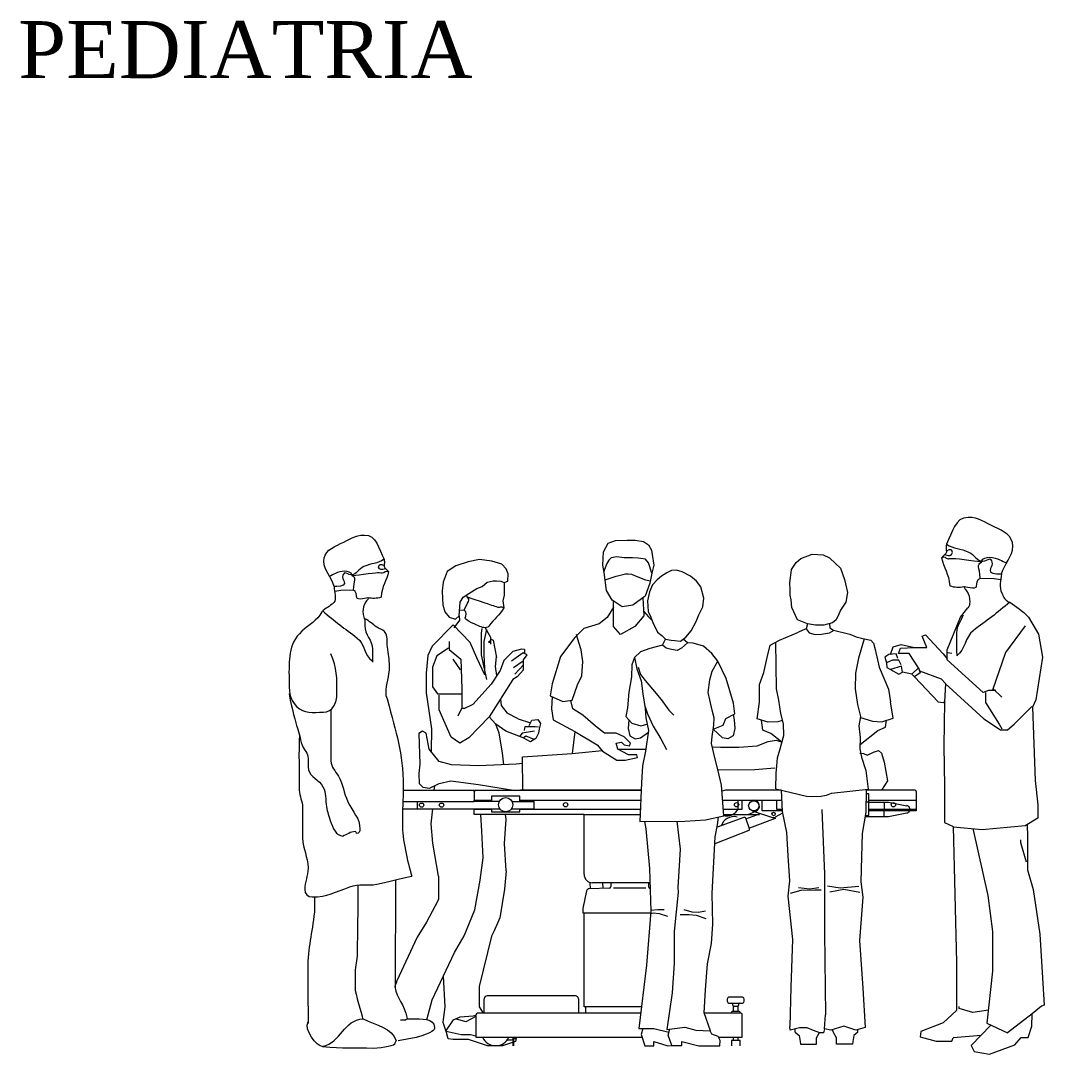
# Model space of a CAD drawing. Header units: metres. Extents: x 250.7 to 272.7, y -162.8 to -110.1.
# Drawn here: x 257.353 to 260.943, y -153.32 to -149.694 of the extents above; entities that cross this region are included whole.
import ezdxf

# ---------------------------------------------------------------- set-up
doc = ezdxf.new("R2010")
doc.units = ezdxf.units.M
doc.header["$MEASUREMENT"] = 0
doc.layers.add('A. muebles', color=152, linetype='Continuous', lineweight=15)
doc.layers.add('VISTAS LEJANAS', color=133, linetype='Continuous')

# ---------------------------------------------------------------- blocks, each defined once
blk = doc.blocks.new('CIRUJANO')
at = {"lineweight": 0}
for p, q in [((-0.0331, 1.6705), (0.0156, 1.6692)), ((0.0156, 1.6692), (0.0388, 1.6658))]:
    blk.add_line(p, q, dxfattribs=at)
at = {"linetype": 'Continuous'}
for points in [[(0.022, 1.2759), (-0.0042, 1.2759), (-0.0232, 1.27), (-0.1491, 1.384), (-0.1491, 1.4196), (-0.1016, 1.5337), (-0.0764, 1.5663)], [(0.136, 1.5337), (0.136, 1.5337), (0.136, 1.5337), (0.136, 1.5337), (0.1716, 1.4743), (0.1859, 1.3935), (0.1621, 1.2438), (0.1503, 1.2177), (0.1598, 0.9611), (0.1693, 0.8755), (0.1693, 0.828), (0.1252, 0.8016), (-0.0256, 0.7876), (-0.1277, 0.7971)], [(0.1241, 1.5028), (0.0552, 1.4101), (0.0101, 1.2771)], [(-0.2489, 1.3555), (-0.2822, 1.4066), (-0.3202, 1.4066), (-0.3131, 1.4244), (-0.2632, 1.4268), (-0.2204, 1.4268), (-0.237, 1.4672), (-0.2251, 1.4719), (-0.1634, 1.4054), (-0.1491, 1.3876)], [(-0.3218, 1.3883), (-0.3281, 1.405), (-0.3533, 1.4022), (-0.3671, 1.3931), (-0.3623, 1.374), (-0.36, 1.3574), (-0.3477, 1.3498), (-0.3184, 1.3336), (-0.3053, 1.3408), (-0.3092, 1.3617), (-0.3477, 1.3498)], [(-0.3101, 1.3669), (-0.319, 1.3824), (-0.3407, 1.3824), (-0.3623, 1.374)], [(-0.1467, 1.4101), (-0.1325, 1.4078)], [(-0.2489, 1.3555), (-0.2442, 1.3389), (-0.2632, 1.3246), (-0.2727, 1.3341), (-0.2489, 1.3555)], [(-0.246, 1.3452), (-0.1705, 1.3175), (-0.1551, 1.3009), (-0.158, 1.2367), (-0.1607, 1.0823), (-0.1585, 0.9397), (-0.1585, 0.8138), (-0.1277, 0.7995), (-0.1159, 0.3219), (-0.1159, 0.1654), (-0.1159, 0.1536), (-0.1634, 0.1108), (-0.2418, 0.0799), (-0.2442, 0.0609), (-0.1871, 0.0466), (-0.1325, 0.0466), (-0.1281, 0.0575)], [(-0.2727, 1.3341), (-0.3057, 1.3406)], [(-0.2632, 1.3246), (-0.18, 1.2367), (-0.1634, 1.2343), (-0.1562, 1.2391)], [(-0.1562, 1.3009), (-0.0208, 1.1773), (0.0386, 1.1381), (0.0623, 1.1381), (0.0861, 1.1583), (0.1479, 1.2201)], [(-0.0149, 1.27), (-0.0149, 1.2343), (0.0338, 1.1583), (0.0433, 1.1416)], [(0.0125, 1.2818), (0.0433, 1.2533)], [(0.1313, 0.8052), (0.1324, 0.7639), (0.1324, 0.6475), (0.1526, 0.5785), (0.1764, 0.4217), (0.1918, 0.1726), (0.1818, 0.1687), (0.1497, 0.1426)], [(-0.0588, 0.7924), (-0.0066, 0.5572), (0.0101, 0.4312), (0.0101, 0.2912), (-0.0103, 0.1088), (0.0623, 0.0752)], [(0.1289, 0.6736), (0.1099, 0.7425), (0.1099, 0.752)], [(-0.0035, 0.1554), (-0.0588, 0.1464), (-0.1063, 0.1607), (-0.1063, 0.1678)], [(0.1112, 0.0585), (0.1349, 0.0585), (0.148, 0.0989), (0.1497, 0.1426), (0.0623, 0.0752)], [(0.0048, 0.1018), (-0.0642, 0.0309), (-0.0546, 0.0095), (0, 0), (0.0879, 0.0333), (0.1112, 0.0585)], [(-0.0297, 0.0663), (-0.1281, 0.0575)]]:
    blk.add_lwpolyline(points, dxfattribs=at)
blk.add_lwpolyline([(-0.348, 1.4028), (-0.3389, 1.43), (-0.3097, 1.4384), (-0.2632, 1.4268)])
at = {"lineweight": 0}
for points, knots in [([(0.0163, 1.8504), (-0.0185, 1.8657), (-0.0375, 1.8838), (-0.0756, 1.8838), (-0.0756, 1.8838), (-0.1225, 1.8838), (-0.1294, 1.8309), (-0.1517, 1.79)], [0.2, 0.2, 0.2, 0.2, 0.3, 0.3, 0.3, 0.3, 0.4, 0.4, 0.4, 0.4]), ([(0.0419, 1.6854), (0.0507, 1.7221), (0.0813, 1.745), (0.0813, 1.7826), (0.0813, 1.7826), (0.0813, 1.8193), (0.0497, 1.8355), (0.0163, 1.8504)], [0, 0, 0, 0, 0.1, 0.1, 0.1, 0.1, 0.2, 0.2, 0.2, 0.2]), ([(-0.1517, 1.79), (-0.1525, 1.7833), (-0.1526, 1.7805), (-0.1526, 1.7753), (-0.1526, 1.7753), (-0.1526, 1.77), (-0.1512, 1.767), (-0.1512, 1.7616), (-0.1512, 1.7616), (-0.1512, 1.7571), (-0.1674, 1.745), (-0.1689, 1.7423)], [0, 0, 0, 0, 0.333333, 0.333333, 0.333333, 0.333333, 0.666667, 0.666667, 0.666667, 0.666667, 1, 1, 1, 1]), ([(-0.0737, 1.7622), (-0.0524, 1.7529), (-0.0468, 1.7306), (-0.0236, 1.7306), (-0.0236, 1.7306), (-0.0134, 1.7306), (-0.0087, 1.7362), (0.0015, 1.738)], [0.5, 0.5, 0.5, 0.5, 0.6, 0.6, 0.6, 0.6, 0.7, 0.7, 0.7, 0.7]), ([(0.0015, 1.738), (0.0052, 1.7334), (0.0089, 1.7287), (0.0089, 1.7223), (0.0089, 1.7223), (0.0089, 1.712), (0.0015, 1.7074), (0.0015, 1.6972), (0.0015, 1.6972), (0.0015, 1.6851), (0.0298, 1.6854), (0.0419, 1.6854)], [0.7, 0.7, 0.7, 0.7, 0.8, 0.8, 0.8, 0.8, 0.9, 0.9, 0.9, 0.9, 1, 1, 1, 1]), ([(-0.0901, 1.6413), (-0.0901, 1.6413), (-0.0457, 1.6302), (-0.0457, 1.6422), (-0.0457, 1.6422), (-0.0457, 1.6488), (-0.0454, 1.6685), (-0.0331, 1.6705)], [0.5, 0.5, 0.5, 0.5, 0.625, 0.625, 0.625, 0.625, 0.75, 0.75, 0.75, 0.75]), ([(0.0419, 1.6854), (0.0409, 1.6728), (0.0375, 1.6647), (0.0375, 1.6504), (0.0375, 1.6504), (0.0375, 1.6394), (0.0352, 1.6305), (0.0449, 1.6139), (0.0449, 1.6139), (0.0507, 1.5998), (0.0511, 1.5988), (0.0684, 1.5847)], [0, 0, 0, 0, 0.3333333, 0.3333333, 0.3333333, 0.3333333, 0.6666667, 0.6666667, 0.6666667, 0.6666667, 0.9757742, 0.9757742, 0.9757742, 0.9757742]), ([(-0.0813, 1.6257), (-0.0723, 1.6126), (-0.07, 1.6025), (-0.07, 1.5866), (-0.07, 1.5866), (-0.07, 1.5787), (-0.0708, 1.5741), (-0.0764, 1.5663)], [0.25, 0.25, 0.25, 0.25, 0.5, 0.5, 0.5, 0.5, 0.75, 0.75, 0.75, 0.75]), ([(-0.0928, 1.541), (-0.1001, 1.5199), (-0.1162, 1.5048), (-0.1162, 1.4785), (-0.1162, 1.4785), (-0.1162, 1.4611), (-0.1164, 1.451), (-0.1153, 1.398)], [0.4097258, 0.4097258, 0.4097258, 0.4097258, 0.6666667, 0.6666667, 0.6666667, 0.6666667, 1, 1, 1, 1])]:
    blk.add_open_spline(points, degree=3, knots=knots, dxfattribs=at)
for points in [[(-0.1517, 1.79), (-0.1253, 1.7724), (-0.103, 1.7752), (-0.0737, 1.7622)], [(-0.1446, 1.7377), (-0.1559, 1.7385), (-0.1532, 1.7483), (-0.169, 1.7424)], [(-0.169, 1.7424), (-0.1614, 1.7065), (-0.1429, 1.6883), (-0.14, 1.6438)], [(-0.157, 1.7537), (-0.1416, 1.7474), (-0.1335, 1.749), (-0.1302, 1.7601)], [(-0.1302, 1.7601), (-0.1327, 1.7724), (-0.1377, 1.7734), (-0.1515, 1.7658)], [(-0.1261, 1.7388), (-0.1357, 1.7388), (-0.1448, 1.7377), (-0.1446, 1.7377)], [(-0.028, 1.7268), (-0.028, 1.7268), (-0.1141, 1.7388), (-0.1261, 1.7388)], [(-0.0331, 1.6705), (-0.0356, 1.71), (-0.047, 1.7175), (-0.028, 1.7268)], [(-0.14, 1.6438), (-0.1244, 1.6382), (-0.1045, 1.638), (-0.0901, 1.6413)], [(-0.0901, 1.6413), (-0.0881, 1.6332), (-0.0847, 1.6308), (-0.0813, 1.6257)], [(0.0703, 1.5864), (0.0272, 1.548), (-0.011, 1.522), (-0.0579, 1.4863)], [(0.0703, 1.5864), (0.0924, 1.571), (0.1136, 1.5576), (0.136, 1.5333)], [(-0.0579, 1.4863), (-0.0863, 1.4645), (-0.0855, 1.419), (-0.1153, 1.398)]]:
    blk.add_open_spline(points, degree=3, dxfattribs=at)
blk.add_spline([(-0.028, 1.7268), (-0.0275, 1.7308), (0.0007, 1.7437), (0.036, 1.7351), (0.0598, 1.7237)], degree=3, dxfattribs=at)
blk = doc.blocks.new('medico v')
at = {"lineweight": 0}
for p, q in [((-0.1413, 0.6541), (-0.097, 0.6529)), ((-0.097, 0.6529), (-0.076, 0.6499))]:
    blk.add_line(p, q, dxfattribs=at)
for points, knots in [([(-0.0964, 0.8176), (-0.128, 0.8315), (-0.1453, 0.848), (-0.1799, 0.848), (-0.1799, 0.848), (-0.2225, 0.848), (-0.2289, 0.7999), (-0.2491, 0.7628)], [0.2, 0.2, 0.2, 0.2, 0.3, 0.3, 0.3, 0.3, 0.4, 0.4, 0.4, 0.4]), ([(-0.0732, 0.6677), (-0.0651, 0.701), (-0.0373, 0.7218), (-0.0373, 0.756), (-0.0373, 0.756), (-0.0373, 0.7893), (-0.066, 0.8041), (-0.0964, 0.8176)], [0, 0, 0, 0, 0.1, 0.1, 0.1, 0.1, 0.2, 0.2, 0.2, 0.2]), ([(-0.2491, 0.7628), (-0.2498, 0.7566), (-0.2499, 0.7541), (-0.2499, 0.7494), (-0.2499, 0.7494), (-0.2499, 0.7446), (-0.2487, 0.7418), (-0.2487, 0.737), (-0.2487, 0.737), (-0.2487, 0.7329), (-0.2633, 0.7218), (-0.2648, 0.7194)], [0, 0, 0, 0, 0.333333, 0.333333, 0.333333, 0.333333, 0.666667, 0.666667, 0.666667, 0.666667, 1, 1, 1, 1]), ([(-0.1782, 0.7374), (-0.1588, 0.729), (-0.1538, 0.7087), (-0.1327, 0.7087), (-0.1327, 0.7087), (-0.1234, 0.7087), (-0.1192, 0.7138), (-0.1099, 0.7155)], [0.5, 0.5, 0.5, 0.5, 0.6, 0.6, 0.6, 0.6, 0.7, 0.7, 0.7, 0.7]), ([(-0.1099, 0.7155), (-0.1065, 0.7113), (-0.1031, 0.7071), (-0.1031, 0.7012), (-0.1031, 0.7012), (-0.1031, 0.6919), (-0.1099, 0.6877), (-0.1099, 0.6784), (-0.1099, 0.6784), (-0.1099, 0.6674), (-0.0841, 0.6677), (-0.0732, 0.6677)], [0.7, 0.7, 0.7, 0.7, 0.8, 0.8, 0.8, 0.8, 0.9, 0.9, 0.9, 0.9, 1, 1, 1, 1]), ([(-0.1931, 0.6276), (-0.1931, 0.6276), (-0.1527, 0.6175), (-0.1527, 0.6284), (-0.1527, 0.6284), (-0.1527, 0.6344), (-0.1525, 0.6523), (-0.1413, 0.6541)], [0.5, 0.5, 0.5, 0.5, 0.625, 0.625, 0.625, 0.625, 0.75, 0.75, 0.75, 0.75]), ([(-0.0732, 0.6677), (-0.0741, 0.6562), (-0.0771, 0.6489), (-0.0771, 0.6358), (-0.0771, 0.6358), (-0.0771, 0.6258), (-0.0792, 0.6178), (-0.0722, 0.6107), (-0.0722, 0.6107), (-0.057, 0.5955), (-0.0443, 0.5927), (-0.0306, 0.5783)], [0, 0, 0, 0, 0.333333, 0.333333, 0.333333, 0.333333, 0.666667, 0.666667, 0.666667, 0.666667, 1, 1, 1, 1]), ([(-0.1851, 0.6133), (-0.1769, 0.6015), (-0.1748, 0.5922), (-0.1748, 0.5778), (-0.1748, 0.5778), (-0.1748, 0.5707), (-0.1756, 0.5665), (-0.1779, 0.5597)], [0.25, 0.25, 0.25, 0.25, 0.5, 0.5, 0.5, 0.5, 0.75, 0.75, 0.75, 0.75]), ([(-0.1811, 0.5515), (-0.1811, 0.5434), (-0.1811, 0.5387), (-0.1811, 0.5306), (-0.1811, 0.5306), (-0.1811, 0.4965), (-0.2081, 0.4812), (-0.2081, 0.4471), (-0.2081, 0.4471), (-0.2081, 0.4297), (-0.2084, 0.4196), (-0.2084, 0.4021)], [0, 0, 0, 0, 0.333333, 0.333333, 0.333333, 0.333333, 0.666667, 0.666667, 0.666667, 0.666667, 1, 1, 1, 1]), ([(0.0398, 0.5104), (0.0886, 0.4636), (0.0846, 0.4095), (0.0846, 0.3415), (0.0846, 0.3415), (0.0846, 0.3032), (0.0853, 0.2736), (0.0582, 0.2465), (0.0582, 0.2465), (0.0318, 0.2201), (0.0015, 0.2261), (-0.0361, 0.2261), (-0.0361, 0.2261), (-0.0678, 0.2261), (-0.0836, 0.2597), (-0.0836, 0.2914), (-0.0836, 0.2914), (-0.0836, 0.3461), (-0.0843, 0.3811), (-0.0625, 0.4312)], [0.1666667, 0.1666667, 0.1666667, 0.1666667, 0.3333333, 0.3333333, 0.3333333, 0.3333333, 0.5, 0.5, 0.5, 0.5, 0.6666667, 0.6666667, 0.6666667, 0.6666667, 0.8333333, 0.8333333, 0.8333333, 0.8333333, 1, 1, 1, 1]), ([(-0.2627, 0.265), (-0.2597, 0.2751), (-0.2559, 0.2805), (-0.2559, 0.2911), (-0.2559, 0.2911), (-0.2559, 0.3287), (-0.2679, 0.3494), (-0.2679, 0.3871), (-0.2679, 0.3871), (-0.2679, 0.414), (-0.2635, 0.4288), (-0.2603, 0.4558)], [0, 0, 0, 0, 0.1428571, 0.1428571, 0.1428571, 0.1428572, 0.2857143, 0.2857143, 0.2857143, 0.2857143, 0.4285714, 0.4285714, 0.4285714, 0.4285714]), ([(-0.2613, 0.2687), (-0.2902, 0.1518), (-0.3156, 0.0863), (-0.3156, -0.0336), (-0.3156, -0.0336), (-0.3156, -0.085), (-0.3132, -0.1133), (-0.3132, -0.1647), (-0.3132, -0.1647), (-0.3132, -0.2196), (-0.3294, -0.2957), (-0.3464, -0.3486)], [0, 0, 0, 0, 0.333333, 0.333333, 0.333333, 0.333333, 0.666667, 0.666667, 0.666667, 0.666667, 1, 1, 1, 1]), ([(-0.0615, 0.2366), (-0.0615, 0.1693), (-0.0626, 0.1227), (-0.0626, 0.0554), (-0.0626, 0.0554), (-0.0626, 0.0323), (-0.078, 0.0217), (-0.0886, 0.0016)], [0, 0, 0, 0, 0.1428571, 0.1428571, 0.1428571, 0.1428572, 0.2857143, 0.2857143, 0.2857143, 0.2857143]), ([(0.0484, 0.1475), (0.0511, 0.0819), (0.0486, 0.0187), (0.0486, -0.0462), (0.0486, -0.0462), (0.0486, -0.071), (0.0368, -0.084), (0.0368, -0.1088), (0.0368, -0.1088), (0.0368, -0.1501), (0.0368, -0.1732), (0.0368, -0.2145), (0.0368, -0.2145), (0.0368, -0.2564), (0.0179, -0.2783), (0.0179, -0.3202), (0.0179, -0.3202), (0.0179, -0.3503), (0.0297, -0.3669), (0.0297, -0.397), (0.0297, -0.397), (0.0297, -0.4106), (0.0173, -0.4218), (0.0037, -0.4218), (0.0037, -0.4218), (-0.0494, -0.4218), (-0.0789, -0.4047), (-0.1285, -0.3863)], [0, 0, 0, 0, 0.1111111, 0.1111111, 0.1111111, 0.1111111, 0.2222222, 0.2222222, 0.2222222, 0.2222222, 0.3333333, 0.3333333, 0.3333333, 0.3333333, 0.4444444, 0.4444444, 0.4444444, 0.4444444, 0.5555556, 0.5555556, 0.5555556, 0.5555556, 0.6666667, 0.6666667, 0.6666667, 0.6666667, 0.7777778, 0.7777778, 0.7777778, 0.7777778]), ([(0.0384, 0.1109), (0.0319, 0.0922), (0.0179, 0.084), (0.0179, 0.0642), (0.0179, 0.0642), (0.0179, 0.0527), (0.0179, 0.0462), (0.0179, 0.0348), (0.0179, 0.0348), (0.0179, 0.0044), (-0.0109, -0.0033), (-0.0291, -0.0276)], [0.25, 0.25, 0.25, 0.25, 0.375, 0.375, 0.375, 0.375, 0.5, 0.5, 0.5, 0.5, 0.625, 0.625, 0.625, 0.625]), ([(-0.1217, -0.0881), (-0.1382, -0.1253), (-0.1642, -0.1436), (-0.1642, -0.1844), (-0.1642, -0.1844), (-0.1642, -0.1915), (-0.1606, -0.1997), (-0.1536, -0.1997), (-0.1536, -0.1997), (-0.15, -0.1997), (-0.1512, -0.1926), (-0.1477, -0.1926), (-0.1477, -0.1926), (-0.1293, -0.1926), (-0.1205, -0.2033), (-0.1028, -0.2092)], [0.4285714, 0.4285714, 0.4285714, 0.4285714, 0.5714286, 0.5714286, 0.5714286, 0.5714286, 0.7142857, 0.7142857, 0.7142857, 0.7142857, 0.8571429, 0.8571429, 0.8571429, 0.8571429, 1, 1, 1, 1]), ([(-0.1571, -0.3802), (-0.1571, -0.4884), (-0.1549, -0.5096), (-0.1549, -0.6204), (-0.1549, -0.6204), (-0.1549, -0.6468), (-0.1469, -0.6613), (-0.1469, -0.6877), (-0.1469, -0.6877), (-0.1469, -0.7075), (-0.1469, -0.7194), (-0.1469, -0.7391), (-0.1469, -0.7391), (-0.1469, -0.7622), (-0.1717, -0.829), (-0.1735, -0.8496)], [0, 0, 0, 0, 0.25, 0.25, 0.25, 0.25, 0.5, 0.5, 0.5, 0.5, 0.75, 0.75, 0.75, 0.75, 1, 1, 1, 1]), ([(-0.0047, -0.4746), (0.0039, -0.5524), (0.019, -0.5966), (0.019, -0.6752), (0.019, -0.6752), (0.019, -0.7457), (0.0177, -0.795), (0.0177, -0.8656)], [0, 0, 0, 0, 0.5, 0.5, 0.5, 0.5, 1, 1, 1, 1]), ([(-0.3062, -0.8528), (-0.3494, -0.8534), (-0.303, -0.8498), (-0.3459, -0.8498), (-0.3459, -0.8498), (-0.3789, -0.8498), (-0.4257, -0.8465), (-0.4257, -0.8795), (-0.4257, -0.8795), (-0.4257, -0.8894), (-0.4211, -0.896), (-0.361, -0.9153)], [0, 0, 0, 0, 0.333333, 0.333333, 0.333333, 0.333333, 0.666667, 0.666667, 0.666667, 0.666667, 1, 1, 1, 1]), ([(-0.0327, -0.947), (-0.1047, -0.9518), (-0.143, -0.9518), (-0.2116, -0.9518), (-0.2116, -0.9518), (-0.2466, -0.9518), (-0.2888, -0.9419), (-0.288, -0.934), (-0.288, -0.934), (-0.2912, -0.9309), (-0.2907, -0.9264), (-0.2907, -0.9264)], [0, 0, 0, 0, 0.25, 0.25, 0.25, 0.25, 0.5, 0.5, 0.5, 0.5, 0.5043705, 0.5043705, 0.5043705, 0.5043705])]:
    blk.add_open_spline(points, degree=3, knots=knots, dxfattribs=at)
for points in [[(-0.2491, 0.7628), (-0.2251, 0.7467), (-0.2048, 0.7493), (-0.1782, 0.7374)], [(-0.2539, 0.7297), (-0.2399, 0.724), (-0.2325, 0.7255), (-0.2296, 0.7355)], [(-0.2296, 0.7355), (-0.2318, 0.7467), (-0.2364, 0.7477), (-0.2489, 0.7407)], [(-0.2426, 0.7152), (-0.2529, 0.7159), (-0.2505, 0.7248), (-0.2648, 0.7195)], [(-0.2648, 0.7195), (-0.2579, 0.6868), (-0.2411, 0.6703), (-0.2385, 0.6298)], [(-0.2258, 0.7162), (-0.2345, 0.7162), (-0.2429, 0.7152), (-0.2426, 0.7152)], [(-0.1367, 0.7053), (-0.1367, 0.7053), (-0.2149, 0.7162), (-0.2258, 0.7162)], [(-0.1413, 0.6541), (-0.1436, 0.69), (-0.1539, 0.6968), (-0.1367, 0.7053)], [(-0.2385, 0.6298), (-0.2243, 0.6247), (-0.2062, 0.6246), (-0.1931, 0.6276)], [(-0.1927, 0.6259), (-0.1913, 0.6202), (-0.1883, 0.618), (-0.1851, 0.6133)], [(-0.0339, 0.5815), (-0.0749, 0.5445), (-0.1107, 0.5203), (-0.1549, 0.4866)], [(-0.2297, 0.5212), (-0.2128, 0.5315), (-0.203, 0.54), (-0.1872, 0.5517)], [(-0.1872, 0.5517), (-0.1839, 0.5528), (-0.1818, 0.5536), (-0.1793, 0.5547)], [(-0.1779, 0.5597), (-0.1791, 0.5561), (-0.1793, 0.5525), (-0.1811, 0.551)], [(-0.0306, 0.5783), (-0.0135, 0.5459), (0.014, 0.5348), (0.0398, 0.5104)], [(-0.2548, 0.5026), (-0.2505, 0.5136), (-0.2398, 0.5149), (-0.2297, 0.5212)], [(-0.2603, 0.4558), (-0.2581, 0.474), (-0.2619, 0.4857), (-0.2548, 0.5026)], [(-0.1549, 0.4866), (-0.1806, 0.4668), (-0.1799, 0.4255), (-0.207, 0.4064)], [(0.0839, 0.2922), (0.0822, 0.2717), (0.065, 0.1994), (0.058, 0.18)], [(0.058, 0.18), (0.0482, 0.1534), (0.0475, 0.1373), (0.0384, 0.1109)], [(-0.0886, 0.0016), (-0.1063, -0.0309), (-0.1069, -0.0539), (-0.1217, -0.0881)], [(-0.0291, -0.0276), (-0.0457, -0.0498), (-0.0429, -0.0694), (-0.0459, -0.0971)], [(-0.0459, -0.0971), (-0.0482, -0.1196), (-0.0529, -0.1317), (-0.0599, -0.1532)], [(-0.0599, -0.1532), (-0.0692, -0.1812), (-0.0809, -0.2064), (-0.1043, -0.2087)], [(-0.223, -0.3769), (-0.2708, -0.3669), (-0.2974, -0.358), (-0.3464, -0.3486)], [(-0.2887, -0.3614), (-0.2887, -0.3614), (-0.2872, -0.7381), (-0.2872, -0.7381)], [(-0.1285, -0.3863), (-0.1628, -0.3739), (-0.187, -0.384), (-0.223, -0.3769)], [(-0.0048, -0.4216), (-0.0048, -0.4216), (-0.0047, -0.4746), (-0.0047, -0.4746)], [(-0.2869, -0.7363), (-0.2935, -0.7818), (-0.319, -0.7933), (-0.3295, -0.8483)], [(-0.1753, -0.8495), (-0.2205, -0.8722), (-0.2784, -0.882), (-0.2907, -0.9264)], [(-0.0327, -0.947), (-0.0981, -0.9327), (-0.108, -0.8522), (-0.1753, -0.8495)], [(-0.0327, -0.947), (-0.0136, -0.9467), (0.0343, -0.8862), (0.0177, -0.8602)], [(-0.361, -0.9153), (-0.361, -0.9153), (-0.2978, -0.9264), (-0.2978, -0.9264)]]:
    blk.add_open_spline(points, degree=3, dxfattribs=at)
blk.add_spline([(-0.1367, 0.7053), (-0.1363, 0.709), (-0.1105, 0.7207), (-0.0785, 0.7128), (-0.0568, 0.7025)], degree=3, dxfattribs=at)
blk = doc.blocks.new('cirujana operando')
for p, q in [((0.0461, 1.4056), (0.0569, 1.4263)), ((0.1347, 1.4136), (0.119, 1.426)), ((0.2205, 1.314), (0.2407, 1.3493)), ((-0.039, 1.3285), (-0.0303, 1.3031)), ((0.2123, 1.2837), (0.2205, 1.314)), ((-0.0303, 1.3031), (-0.0144, 1.2816)), ((-0.0144, 1.2816), (0.0114, 1.2513)), ((0.2066, 1.24), (0.2123, 1.2837)), ((0.0114, 1.2513), (0.0419, 1.2143)), ((0.2129, 1.2135), (0.2066, 1.24)), ((0.0419, 1.2143), (0.0689, 1.177)), ((0.2204, 1.177), (0.2129, 1.2135)), ((-0.0148, 1.1892), (-0.0059, 1.1642)), ((-0.0059, 1.1642), (0.0137, 1.1218)), ((0.0689, 1.177), (0.0861, 1.1601)), ((0.0137, 1.1218), (0.0411, 1.0763)), ((0.0411, 1.0763), (0.0606, 1.0399)), ((0.0798, 0.0008), (0.1146, 0.0008))]:
    blk.add_line(p, q)
blk.add_lwpolyline([(0.0229, 1.4636), (0.029, 1.4516), (0.0447, 1.4397), (0.0569, 1.4263), (0.0765, 1.4229), (0.0896, 1.4217), (0.1091, 1.4197), (0.1285, 1.433), (0.1475, 1.4563), (0.1642, 1.4891), (0.1735, 1.5122), (0.1879, 1.5401), (0.1913, 1.5699), (0.1811, 1.6102), (0.1653, 1.6306), (0.1446, 1.6475), (0.1153, 1.6632), (0.0957, 1.6681), (0.0777, 1.6674), (0.0622, 1.6588), (0.0428, 1.6479), (0.0273, 1.6343), (0.0115, 1.6171), (0.0011, 1.5929), (-0.0061, 1.5613), (-0.0033, 1.5237), (0.0055, 1.5032), (0.0142, 1.4816)], close=True)
for points in [[(0.2944, 1.1621), (0.2979, 1.1433), (0.2999, 1.1135), (0.2943, 1.087), (0.2755, 1.0766), (0.2564, 1.0807), (0.2242, 1.1106), (0.2598, 1.1246), (0.2686, 1.1487), (0.3003, 1.1651), (0.2959, 1.2023), (0.2697, 1.2888), (0.2407, 1.3493), (0.2407, 1.3493), (0.2199, 1.3757), (0.1906, 1.402), (0.1539, 1.4127), (0.1347, 1.4136), (0.1129, 1.3953), (0.0974, 1.3866), (0.0778, 1.3903), (0.0597, 1.3948), (0.0461, 1.4056), (0.0015, 1.3942), (-0.031, 1.3818), (-0.0514, 1.3625), (-0.0439, 1.3225), (-0.0286, 1.28), (-0.0219, 1.2351), (-0.0146, 1.1833), (-0.0119, 1.1511), (-0.0023, 1.106), (-0.0131, 1.0332), (-0.0237, 0.9824), (-0.0277, 0.9227), (-0.0329, 0.7867), (0.1245, 0.7876), (0.1977, 0.7925), (0.2612, 0.8067), (0.253, 0.9147), (0.2419, 0.9643), (0.2316, 1.0054), (0.2179, 1.061), (0.2202, 1.0851), (0.2269, 1.1253), (0.2281, 1.1505), (0.2204, 1.177)], [(-0.0514, 1.3625), (-0.0615, 1.3369), (-0.0628, 1.2944), (-0.0719, 1.2409), (-0.0763, 1.1852), (-0.0821, 1.155), (-0.0821, 1.155), (-0.0613, 1.1316), (-0.029, 1.122), (-0.0071, 1.1285)], [(-0.0717, 1.1433), (-0.0737, 1.1135), (-0.0681, 1.087), (-0.0494, 1.0766), (-0.0302, 1.0807), (-0.0031, 1.1008)], [(0.0969, 0.7875), (0.1082, 0.6898), (0.1, 0.5557), (0.1014, 0.5391), (0.088, 0.401), (0.088, 0.2897), (0.0808, 0.1862), (0.0617, 0.0576), (0.1247, 0.0658), (0.163, 0.0549), (0.2151, 0.0521), (0.1932, 0.1151), (0.1972, 0.1962), (0.2039, 0.2875), (0.2178, 0.3586), (0.2233, 0.427), (0.2206, 0.5338), (0.2315, 0.7335), (0.2315, 0.7335), (0.2397, 0.7746), (0.2397, 0.7746), (0.2427, 0.8026)], [(-0.0168, 0.7868), (-0.0123, 0.7617), (0.001, 0.6215), (0.0055, 0.4723), (-0.0101, 0.283), (-0.0369, 0.0603), (0.0166, 0.0603), (0.0692, 0.0482)], [(0.0523, 0.4767), (0.03, 0.4767), (0.0055, 0.4745)], [(0.197, 0.4717), (0.1731, 0.4678), (0.1511, 0.4688), (0.1221, 0.4767)], [(0.0652, 0.4538), (0.0362, 0.4627), (0.0139, 0.4649), (0.005, 0.4627)], [(0.1994, 0.4456), (0.166, 0.4567), (0.1393, 0.4589), (0.108, 0.4589)], [(-0.0225, 0.0601), (-0.0278, 0.04), (-0.0156, 0), (0.0156, 0), (0.0162, 0.0151), (0.0656, 0), (0.0798, 0.0008), (0.0665, 0.0368), (0.0718, 0.0596)], [(0.1146, 0.0008), (0.1138, 0.0151), (0.1734, 0), (0.2476, 0), (0.2487, 0.0183), (0.2413, 0.032), (0.2201, 0.0405), (0.2134, 0.0522)]]:
    blk.add_lwpolyline(points)
blk = doc.blocks.new('A$C1C6A0240')
blk.add_line((0.3813, 1.0602), (0.3915, 0.9738))
for points in [[(0.2674, 1.6798), (0.2716, 1.7077), (0.2693, 1.7604), (0.2509, 1.7942), (0.2222, 1.8038), (0.1767, 1.8053), (0.1464, 1.8053), (0.113, 1.8006), (0.094, 1.7873), (0.0825, 1.7672), (0.0796, 1.7499), (0.0739, 1.7081), (0.0811, 1.6764), (0.094, 1.7168), (0.1056, 1.7312), (0.1344, 1.7355), (0.156, 1.7369), (0.1892, 1.7369), (0.218, 1.7412), (0.2399, 1.7363), (0.2483, 1.7283), (0.257, 1.7153), (0.266, 1.6912)], [(0.0813, 1.677), (0.0885, 1.6384), (0.1077, 1.5873), (0.1556, 1.5522), (0.1972, 1.5458), (0.2355, 1.5714), (0.2579, 1.6097), (0.2674, 1.6798), (0.266, 1.6912)], [(0.2636, 1.6508), (0.2203, 1.6654), (0.1842, 1.6744), (0.1735, 1.6743), (0.1607, 1.6725), (0.1357, 1.6627), (0.1054, 1.6514), (0.0868, 1.6476)], [(0.1156, 1.5805), (0.1121, 1.5107), (0.147, 1.4687), (0.203, 1.4373), (0.231, 1.4687), (0.231, 1.5683)], [(0.231, 1.5444), (0.2554, 1.5037), (0.2869, 1.4792), (0.3464, 1.4618), (0.3813, 1.4268), (0.4366, 1.3527), (0.4691, 1.2454), (0.4772, 1.1988), (0.4285, 1.1766), (0.3918, 1.1824), (0.3708, 1.2418), (0.3533, 1.2767), (0.3499, 1.3326), (0.3568, 1.378), (0.3708, 1.4234), (0.3743, 1.4373)], [(0.1121, 1.5281), (0.0946, 1.5072), (0.08, 1.4926)], [(0.4701, 1.1956), (0.4722, 1.1475), (0.4652, 1.1056), (0.3813, 1.0602), (0.2939, 1.0078), (0.2729, 0.9834), (0.217, 0.9485), (0.1855, 0.9485), (0.1365, 0.9589), (0.14, 0.9694), (0.1715, 0.9694), (0.2135, 0.9904), (0.2205, 1.0148), (0.1995, 1.0183), (0.189, 1.0078), (0.168, 1.0043), (0.1645, 1.0148), (0.189, 1.0392), (0.2205, 1.0532), (0.2659, 1.0532), (0.2659, 1.0532), (0.2659, 1.0532), (0.3009, 1.0811), (0.3498, 1.123), (0.3896, 1.1487), (0.3963, 1.1811)]]:
    blk.add_lwpolyline(points)
blk = doc.blocks.new('ll')
at = {"lineweight": 0}
blk.add_line((722.9415, 612.3528), (722.9251, 612.3524), dxfattribs=at)
for p, q in [((723.0514, 612.1557), (723.0543, 612.1898)), ((723.056, 612.1244), (723.0514, 612.1557))]:
    blk.add_line(p, q)
for points in [[(722.9853, 612.4291), (723.0045, 612.4369), (723.0215, 612.4514), (723.0428, 612.4565), (723.0547, 612.4565), (723.0701, 612.4548), (723.0811, 612.4505), (723.0939, 612.4556), (723.0948, 612.4812), (723.088, 612.4982), (723.0735, 612.5143), (723.0377, 612.5254), (722.9951, 612.5305), (722.9551, 612.5228), (722.9116, 612.5092), (722.881, 612.4888), (722.8673, 612.4514), (722.8639, 612.4216), (722.8648, 612.3935), (722.8665, 612.3722), (722.8733, 612.3476), (722.8878, 612.3288), (722.9108, 612.322), (722.9238, 612.3329), (722.9269, 612.3816), (722.9269, 612.3816), (722.938, 612.3986), (722.9576, 612.4122), (722.9853, 612.4291)], [(723.0139, 612.1264), (722.9849, 612.1856), (722.9623, 612.2397), (722.9018, 612.3014), (722.8291, 612.227), (722.813, 612.1948), (722.8073, 612.1328), (722.8073, 612.0638), (722.8265, 611.9366), (722.8247, 611.8576)], [(723.0795, 611.8109), (723.0755, 611.8531), (723.0755, 611.8531), (723.0634, 611.9214), (723.0519, 611.9536), (723.029, 611.9788), (722.9578, 611.9053), (722.9256, 611.887), (722.8957, 611.9076), (722.8532, 612.0041), (722.8532, 612.0547)], [(723.0681, 612.0409), (723.0709, 612.0188), (723.0912, 611.9914)], [(723.1305, 611.9717), (723.1737, 611.9582)], [(723.1484, 611.9053), (723.0875, 611.9288), (723.0519, 611.9536)], [(722.8511, 611.4198), (722.8308, 611.5363), (722.8254, 611.6041), (722.8314, 611.6566)], [(722.9783, 611.3017), (722.997, 611.4061), (723.0077, 611.4838), (723.0024, 611.5774), (722.999, 611.6366)], [(723.0883, 611.439), (723.0828, 611.5346), (723.0881, 611.6203), (723.0862, 611.6366)], [(722.8677, 611.0689), (722.8737, 610.9618), (722.8657, 610.9082), (722.8764, 610.8761), (722.9032, 610.9163), (722.9273, 610.927), (722.9729, 610.9297), (722.982, 610.9327)]]:
    blk.add_lwpolyline(points)
at = {"linetype": 'Continuous'}
for points in [[(723.0818, 612.4508), (723.0818, 612.4062), (723.0761, 612.3855), (723.0799, 612.3616)], [(722.9238, 612.3329), (722.9244, 612.3178), (722.9043, 612.2913)], [(723.0032, 612.2888), (723.0003, 612.2729), (723.0003, 612.1971), (723.0198, 612.1098)], [(723.0146, 612.2917), (723.0336, 612.2591), (723.0336, 612.2339)], [(723.0195, 612.2857), (723.0094, 612.243), (723.0094, 612.1971), (723.0139, 612.1264)], [(723.0336, 612.2523), (723.0428, 612.2476), (723.0541, 612.1878)], [(722.8865, 612.2201), (722.8452, 612.1925), (722.8302, 612.1534), (722.8302, 612.0845), (722.8475, 612.0593), (722.9302, 612.0593)], [(722.8888, 612.243), (722.8888, 612.2155), (722.929, 612.181), (722.9331, 612.0776), (722.9331, 612.011), (722.9187, 611.9811)], [(723.0313, 612.2454), (723.0267, 612.2408), (723.0336, 612.2408)], [(723.153, 612.2155), (723.153, 612.2155), (723.1424, 612.2161), (723.1117, 612.2086), (723.0795, 612.1764), (723.0671, 612.1414)], [(723.153, 612.2155), (723.153, 612.204)], [(722.9279, 612.1443), (722.9026, 612.181)], [(723.127, 612.1194), (723.149, 612.1443), (723.149, 612.1787), (723.1622, 612.1971), (723.1484, 612.204), (723.1071, 612.1741)], [(723.1484, 612.1741), (723.114, 612.1512)], [(723.149, 612.1615), (723.1186, 612.1282)], [(723.0671, 612.1414), (723.0359, 612.0937), (722.9715, 612.0225), (722.9417, 612.0087), (722.9319, 612.0087)], [(723.127, 612.1194), (723.127, 612.1194), (723.127, 612.1194), (723.127, 612.1194), (723.1119, 612.1102), (723.029, 611.9788), (723.029, 611.9788)], [(723.1305, 611.9717), (723.0912, 611.9914)], [(723.1691, 611.949), (723.1783, 611.9673), (723.199, 611.9697), (723.2082, 611.9559), (723.2036, 611.9375), (723.2013, 611.9214), (723.1921, 611.903), (723.1737, 611.8915), (723.1484, 611.9053), (723.1576, 611.9122), (723.1852, 611.9007)], [(723.1875, 611.9283), (723.1439, 611.9216), (723.1345, 611.9096)], [(723.153, 611.9306), (723.1553, 611.9455), (723.1898, 611.9455), (723.2013, 611.9444)], [(722.8511, 611.4198), (722.8509, 611.3378), (722.8382, 611.3142), (722.8094, 611.2589), (722.7763, 611.2057), (722.7053, 611.0534), (722.6982, 611.0325)], [(723.0825, 611.3746), (723.0666, 611.2742), (723.0459, 611.2282), (723.0367, 611.2098), (722.993, 611.0329), (722.993, 610.9617), (723.0075, 610.94)], [(722.8102, 610.9166), (722.8282, 610.9859), (722.9071, 611.1519), (722.9407, 611.2107), (722.9783, 611.3017)], [(722.9819, 610.9281), (722.9466, 610.9089), (722.9107, 610.9196)], [(723.0922, 610.8457), (723.1074, 610.8457), (723.1235, 610.8514), (723.1212, 610.8399), (723.0752, 610.825), (723.0224, 610.825), (722.9558, 610.8468), (722.9029, 610.8468), (722.8852, 610.8488), (722.8776, 610.8767), (722.8758, 610.8779)], [(722.8776, 610.8767), (722.9305, 610.8641), (722.9627, 610.8641), (722.9817, 610.8594)], [(723.1211, 610.855), (723.1247, 610.8514)]]:
    blk.add_lwpolyline(points, dxfattribs=at)
at = {"lineweight": 0}
for points in [[(722.9415, 612.3528), (722.9532, 612.3844), (722.9643, 612.3878), (722.9511, 612.4)], [(722.9511, 612.4), (722.9511, 612.4), (723.0343, 612.3721), (723.0441, 612.3692)], [(723.0799, 612.3616), (723.065, 612.3342), (723.0455, 612.3239), (723.0272, 612.2971)], [(723.0441, 612.3692), (723.0441, 612.3692), (723.0516, 612.3668), (723.0589, 612.3638)], [(723.0589, 612.3638), (723.0683, 612.3616), (723.0685, 612.3703), (723.0799, 612.3616)], [(723.0272, 612.2971), (723.0183, 612.2876), (723.002, 612.2923), (722.9911, 612.2985)]]:
    blk.add_open_spline(points, degree=3, dxfattribs=at)
for points, knots in [([(722.9511, 612.4), (722.951, 612.4013), (722.9508, 612.4038), (722.95, 612.4058), (722.9496, 612.4067)], [0, 0, 0, 0, 0.004069722, 0.007119289, 0.007119289, 0.007119289, 0.007119289]), ([(722.9911, 612.2985), (722.9911, 612.2985), (722.942, 612.317), (722.9449, 612.3268), (722.9449, 612.3268), (722.9465, 612.3321), (722.9511, 612.3482), (722.9415, 612.3528)], [0.5, 0.5, 0.5, 0.5, 0.625, 0.625, 0.625, 0.625, 0.75, 0.75, 0.75, 0.75])]:
    blk.add_open_spline(points, degree=3, knots=knots, dxfattribs=at)
at = {"layer": 'VISTAS LEJANAS'}
blk.add_line((723.1126, 610.855), (723.1126, 610.825), dxfattribs=at)
blk = doc.blocks.new('otra enfermera de atras')
for p, q in [((-0.0281, 1.6991), (0.0121, 1.7145)), ((0.0121, 1.7145), (0.0503, 1.7116)), ((0.0503, 1.7116), (0.073, 1.7007)), ((-0.0612, 1.6603), (-0.0446, 1.6853)), ((-0.0446, 1.6853), (-0.0281, 1.6991)), ((0.073, 1.7007), (0.0935, 1.6808)), ((0.0935, 1.6808), (0.1108, 1.6644)), ((-0.0671, 1.6118), (-0.0612, 1.6603)), ((0.1108, 1.6644), (0.1249, 1.6252)), ((-0.0651, 1.5895), (-0.0671, 1.6118)), ((0.1249, 1.6252), (0.1356, 1.5791)), ((-0.0658, 1.5706), (-0.0651, 1.5895)), ((-0.0617, 1.5535), (-0.0658, 1.5706)), ((0.1356, 1.5791), (0.1294, 1.5453)), ((-0.06, 1.5265), (-0.0617, 1.5535)), ((0.1294, 1.5453), (0.1109, 1.5171)), ((0.1109, 1.5171), (0.1053, 1.5034)), ((-0.0095, 1.452), (0.0011, 1.4378)), ((-0.103, 1.4125), (-0.0361, 1.4406)), ((0.0011, 1.4378), (0.0224, 1.4321)), ((0.0224, 1.4321), (0.0449, 1.4329)), ((0.0449, 1.4329), (0.0724, 1.4378)), ((0.0724, 1.4378), (0.0886, 1.4474)), ((0.1438, 1.4332), (0.1664, 1.4236)), ((0.1664, 1.4236), (0.1899, 1.4182)), ((0.1946, 1.4172), (0.1748, 1.3487)), ((0.1899, 1.4182), (0.217, 1.4119)), ((-0.146, 1.3521), (-0.1355, 1.395)), ((-0.1355, 1.395), (-0.103, 1.4125)), ((-0.1128, 1.2416), (-0.1155, 1.4058)), ((0.217, 1.4119), (0.2274, 1.4022)), ((0.2274, 1.4022), (0.2323, 1.3798)), ((0.2323, 1.3798), (0.2467, 1.3181)), ((-0.1577, 1.2993), (-0.146, 1.3521)), ((0.1748, 1.3487), (0.1639, 1.2962)), ((0.2467, 1.3181), (0.2795, 1.24)), ((-0.1727, 1.2573), (-0.1577, 1.2993)), ((0.1639, 1.2962), (0.1631, 1.2412)), ((-0.1727, 1.1944), (-0.1727, 1.2573)), ((-0.1054, 1.2022), (-0.1128, 1.2416)), ((0.1631, 1.2412), (0.1712, 1.1865)), ((0.2795, 1.24), (0.2869, 1.1964)), ((-0.0979, 1.1552), (-0.1054, 1.2022)), ((-0.1815, 1.1369), (-0.1727, 1.1944)), ((0.1712, 1.1865), (0.1809, 1.144)), ((0.2957, 1.1389), (0.2869, 1.1964)), ((-0.1423, 1.1243), (-0.1815, 1.1369)), ((-0.1607, 1.0966), (-0.1655, 1.1318)), ((-0.1087, 1.1258), (-0.1423, 1.1243)), ((-0.094, 1.1305), (-0.1087, 1.1258)), ((-0.0893, 1.1184), (-0.0979, 1.1552)), ((0.1809, 1.144), (0.176, 1.1115)), ((0.1815, 1.1411), (0.2229, 1.1278)), ((0.2229, 1.1278), (0.2566, 1.1263)), ((0.2566, 1.1263), (0.2957, 1.1389)), ((0.2695, 1.1074), (0.2729, 1.1316)), ((-0.1335, 1.0851), (-0.1607, 1.0966)), ((-0.0882, 1.0782), (-0.0893, 1.1184)), ((0.176, 1.1115), (0.1798, 1.0711)), ((0.1796, 1.0465), (0.2424, 1.0959)), ((0.2424, 1.0959), (0.2695, 1.1074)), ((-0.0943, 1.0542), (-0.1335, 1.0851)), ((-0.0956, 1.0488), (-0.0882, 1.0782)), ((0.1798, 1.0711), (0.1795, 1.0307)), ((-0.1095, 0.9991), (-0.1004, 1.0316)), ((-0.1004, 1.0316), (-0.0956, 1.0488)), ((0.1795, 1.0307), (0.1845, 1.0015)), ((-0.112, 0.9718), (-0.1095, 0.9991)), ((0.1845, 1.0015), (0.2002, 0.9555)), ((-0.1152, 0.8904), (-0.1142, 0.9458)), ((-0.1142, 0.9458), (-0.112, 0.9718)), ((0.2002, 0.9555), (0.2078, 0.8893)), ((-0.1152, 0.8904), (-0.0081, 0.8646)), ((-0.0374, 0.8719), (-0.0374, 0.8719)), ((0.0625, 0.868), (0.0794, 0.876)), ((0.0794, 0.876), (0.2078, 0.8893)), ((0.2012, 0.8876), (0.2012, 0.8876)), ((-0.0081, 0.8646), (0.0087, 0.8644)), ((0.0087, 0.8644), (0.0425, 0.8651)), ((0.0425, 0.8651), (0.0625, 0.868)), ((-0.0484, 0.0372), (-0.0484, 0.048)), ((-0.0484, 0.0372), (-0.0338, 0.0253)), ((0.086, 0.0354), (0.0829, 0.0461)), ((0.1724, 0.0372), (0.1578, 0.0253)), ((0.1724, 0.0372), (0.1724, 0.0465)), ((-0.0338, 0.0253), (-0.0299, 0.0038)), ((-0.0299, 0.0038), (-0.0297, -0.0051)), ((0.0265, -0.0051), (0.027, 0.0173)), ((0.027, 0.0173), (0.038, 0.0354)), ((0.097, 0.0173), (0.086, 0.0354)), ((0.0975, -0.0051), (0.097, 0.0173)), ((0.1539, 0.0038), (0.1537, -0.0051)), ((0.1578, 0.0253), (0.1539, 0.0038)), ((-0.0297, -0.0051), (0.0265, -0.0051)), ((0.1537, -0.0051), (0.0975, -0.0051))]:
    blk.add_line(p, q)
for points in [[(0.1053, 1.5034), (0.0958, 1.4838), (0.083, 1.4732), (0.0529, 1.4652), (0.0237, 1.4652), (-0.0042, 1.4692), (-0.0397, 1.4837), (-0.06, 1.5265)], [(-0.0047, 1.4694), (-0.0095, 1.452), (-0.0235, 1.4459), (-0.0361, 1.4406)], [(0.0726, 1.4704), (0.0741, 1.4559), (0.0861, 1.448), (0.1438, 1.4332)], [(-0.0971, 0.8866), (-0.0938, 0.8118), (-0.0783, 0.7379), (-0.0738, 0.6561), (-0.0682, 0.5678), (-0.0738, 0.5144), (-0.0567, 0.3623), (-0.0635, 0.1949), (-0.0669, 0.0571)], [(0.2012, 0.8876), (0.2003, 0.8086), (0.1872, 0.7342), (0.1853, 0.6524), (0.1826, 0.5639), (0.1899, 0.5107), (0.1777, 0.3582), (0.1899, 0.1911), (0.1978, 0.0534)], [(0.0459, 0.8184), (0.0545, 0.5912), (0.0545, 0.3855), (0.0588, 0.0984)], [(-0.0358, 0.5441), (0.004, 0.5396), (0.035, 0.5441)], [(0.1757, 0.5485), (0.1094, 0.5418), (0.0652, 0.5492)], [(-0.0645, 0.5249), (-0.0269, 0.5352), (0.021, 0.536), (0.0438, 0.536)], [(0.0733, 0.5293), (0.1234, 0.5382), (0.1794, 0.5279)], [(0.1978, 0.0534), (0.165, 0.0445), (0.1232, 0.0578), (0.0777, 0.0445), (0.0549, 0.0483), (0.0588, 0.0984)], [(0.0549, 0.0483), (0.052, 0.035), (0.0387, 0.035), (0.016, 0.0426), (-0.0059, 0.0521), (-0.0324, 0.0521), (-0.0656, 0.0436), (-0.0669, 0.0571)]]:
    blk.add_lwpolyline(points)

msp = doc.modelspace()

# ---------------------------------------------------------------- linework, layer by layer
at = {"layer": 'A. muebles'}
for p, q in [((258.694, -152.3933), (258.9439, -152.3933)), ((258.9439, -152.3983), (258.9439, -152.3933)), ((258.9439, -152.3983), (258.9439, -152.4283)), ((258.9489, -152.3933), (259.5287, -152.3933)), ((259.1039, -152.4143), (259.0039, -152.4143)), ((259.0039, -152.4143), (259.0039, -152.4333)), ((259.1039, -152.4333), (259.1039, -152.4143)), ((259.4283, -152.3933), (259.4333, -152.3933)), ((260.0201, -152.3933), (259.8289, -152.3933)), ((260.3279, -152.4063), (260.3181, -152.4063)), ((260.4889, -152.3933), (260.3183, -152.3933)), ((260.3279, -152.4823), (260.3279, -152.4063)), ((260.4939, -152.3983), (260.4939, -152.4283)), ((258.6933, -152.4333), (258.9439, -152.4333)), ((258.7439, -152.4333), (258.7439, -152.4583)), ((258.9439, -152.4283), (259.0039, -152.4283)), ((258.9439, -152.4333), (258.9439, -152.4283)), ((259.0315, -152.4333), (258.9439, -152.4333)), ((259.0764, -152.4333), (259.1539, -152.4333)), ((259.1039, -152.4283), (259.5274, -152.4283)), ((259.1539, -152.4583), (259.1539, -152.4333)), ((259.8145, -152.4283), (259.9239, -152.4283)), ((259.8689, -152.4589), (259.8689, -152.4283)), ((259.8839, -152.4603), (259.8839, -152.4283)), ((259.9239, -152.4283), (260.0216, -152.4283)), ((259.9539, -152.4663), (259.9539, -152.4283)), ((260.0039, -152.4283), (260.0039, -152.4603)), ((260.3279, -152.4353), (260.3178, -152.4353)), ((260.3279, -152.4283), (260.4939, -152.4283)), ((260.3279, -152.4353), (260.3809, -152.4353)), ((260.3809, -152.4353), (260.3809, -152.4663)), ((260.3809, -152.4353), (260.3969, -152.4353)), ((260.3969, -152.4353), (260.4614, -152.4476)), ((260.4939, -152.4283), (260.4939, -152.4663)), ((258.6925, -152.4583), (258.9439, -152.4583)), ((258.9439, -152.4583), (259.0332, -152.4583)), ((258.9439, -152.4783), (258.9439, -152.4583)), ((258.9439, -152.4603), (259.0039, -152.4603)), ((259.3289, -152.4783), (258.9439, -152.4783)), ((259.0039, -152.4583), (259.0039, -152.4693)), ((259.0039, -152.4693), (259.1039, -152.4693)), ((259.0746, -152.4583), (259.1539, -152.4583)), ((259.1039, -152.4693), (259.1039, -152.4583)), ((259.1039, -152.4603), (259.5262, -152.4603)), ((259.3289, -152.4783), (259.5255, -152.4783)), ((259.3289, -152.6883), (259.3289, -152.4783)), ((259.8897, -152.489), (259.7955, -152.5236)), ((259.8169, -152.4603), (259.8839, -152.4603)), ((259.8182, -152.4783), (259.8189, -152.4783)), ((259.8189, -152.4783), (259.9039, -152.4783)), ((259.8967, -152.4938), (259.9478, -152.4751)), ((259.9039, -152.4783), (259.9316, -152.4668)), ((259.9059, -152.4783), (259.9439, -152.4783)), ((259.9183, -152.4654), (259.9895, -152.4887)), ((260.0232, -152.4663), (259.9539, -152.4663)), ((260.0232, -152.4663), (259.9934, -152.4663)), ((259.9977, -152.4886), (259.9994, -152.4931)), ((260.0247, -152.4741), (259.9994, -152.4878)), ((260.0039, -152.4603), (260.023, -152.4603)), ((260.3148, -152.4853), (260.3969, -152.4853)), ((260.3154, -152.4823), (260.3279, -152.4823)), ((260.3279, -152.4603), (260.4939, -152.4603)), ((260.4939, -152.4663), (260.3279, -152.4663)), ((260.3809, -152.4853), (260.3809, -152.4663)), ((260.3969, -152.4853), (260.4614, -152.4731)), ((259.9094, -152.5283), (259.8961, -152.492)), ((259.9994, -152.4931), (259.9087, -152.5264)), ((259.9065, -152.5347), (259.7876, -152.5812)), ((259.4181, -152.7365), (259.3467, -152.7391)), ((259.3496, -152.7183), (259.3507, -152.7393)), ((259.56, -152.7183), (259.3589, -152.7183)), ((259.3957, -152.7363), (259.3947, -152.7183)), ((259.4229, -152.7183), (259.4229, -152.7315)), ((259.4319, -152.7363), (259.5459, -152.7363)), ((259.5549, -152.7183), (259.5549, -152.7315)), ((259.5598, -152.7365), (259.5605, -152.7365)), ((259.3373, -152.7469), (259.3239, -152.8083)), ((259.3239, -152.8083), (259.3239, -152.8233)), ((259.3239, -152.8233), (259.3289, -152.8233)), ((259.3289, -153.153), (259.3289, -152.8233)), ((259.3289, -152.8233), (259.5625, -152.8233)), ((258.9789, -153.175), (258.9789, -153.125)), ((259.2989, -153.115), (258.9889, -153.115)), ((259.3089, -153.125), (259.3089, -153.175)), ((259.8309, -153.126), (259.8309, -153.134)), ((259.8849, -153.12), (259.8369, -153.12)), ((259.8369, -153.14), (259.8849, -153.14)), ((259.8509, -153.148), (259.8509, -153.144)), ((259.8709, -153.144), (259.8709, -153.148)), ((259.8909, -153.134), (259.8909, -153.126)), ((259.5271, -153.175), (258.9589, -153.175)), ((259.5298, -153.153), (259.3289, -153.153)), ((259.3339, -153.153), (259.3339, -153.175)), ((259.8789, -153.175), (259.7506, -153.175)), ((259.8459, -153.172), (259.8459, -153.175)), ((259.8739, -153.17), (259.8479, -153.17)), ((259.8529, -153.17), (259.8529, -153.152)), ((259.8669, -153.152), (259.8549, -153.152)), ((259.8689, -153.17), (259.8689, -153.152)), ((259.8759, -153.175), (259.8759, -153.172)), ((259.8839, -153.26), (259.8839, -153.18)), ((258.9489, -153.185), (258.9489, -153.26)), ((258.9489, -153.26), (259.5327, -153.26)), ((259.7998, -153.26), (259.8839, -153.26)), ((259.8759, -153.272), (259.8459, -153.272)), ((259.8459, -153.272), (259.8459, -153.29)), ((259.8529, -153.272), (259.8529, -153.26)), ((259.8689, -153.272), (259.8689, -153.26)), ((259.8759, -153.29), (259.8759, -153.272))]:
    msp.add_line(p, q, dxfattribs=at)
for points in [[(259.1135, -152.2993), (259.0902, -152.3023), (258.9595, -152.3076), (258.8633, -152.3038), (258.8205, -152.2926), (258.7856, -152.2496), (258.7753, -152.1938), (258.7618, -152.1863), (258.7498, -152.1946), (258.7531, -152.3016), (258.7498, -152.3348), (258.7508, -152.3694), (258.7637, -152.3829), (258.7871, -152.3857), (258.8205, -152.3699), (258.8618, -152.3609), (258.9587, -152.3729), (259.088, -152.3939), (259.1135, -152.3908)], [(259.7785, -152.2417), (259.8069, -152.2424), (259.8069, -152.2424), (259.8712, -152.2424), (259.9355, -152.2374), (259.9742, -152.2228), (260.0027, -152.2175), (260.0232, -152.2248)], [(259.5287, -152.3933), (259.1135, -152.3933), (259.1128, -152.276), (259.2871, -152.2647), (259.392, -152.254)], [(259.4473, -152.2498), (259.5453, -152.2498)], [(260.2965, -152.2629), (260.3093, -152.2648), (260.322, -152.2708), (260.3438, -152.2603), (260.3611, -152.2536), (260.3716, -152.2633), (260.3814, -152.2948), (260.3934, -152.3601), (260.3726, -152.3933), (260.3726, -152.3933)], [(259.9975, -152.3165), (259.9276, -152.3224), (259.7987, -152.3229)], [(258.8037, -152.3778), (258.8014, -152.3933)], [(259.0556, -152.676), (259.0497, -152.7404), (259.0497, -152.7404)]]:
    msp.add_lwpolyline(points, dxfattribs=at)
for centre, radius in [((258.7589, -152.4458), 0.0075), ((258.8289, -152.4458), 0.0075), ((259.0539, -152.4443), 0.025), ((259.2639, -152.4443), 0.0075), ((259.8639, -152.4443), 0.0075), ((259.9239, -152.4483), 0.018), ((260.4139, -152.4443), 0.0075), ((259.9934, -152.4768), 0.006)]:
    msp.add_circle(centre, radius, dxfattribs=at)
for centre, radius, start, end in [((258.9489, -152.3983), 0.005, 90, 180), ((259.8289, -152.4383), 0.045, 90, 111.9933), ((260.4889, -152.3983), 0.005, 0, 90), ((259.9239, -152.4483), 0.02, 292.6199, 90), ((260.4589, -152.4603), 0.013, 332.5136, 79.2528), ((259.8536, -152.5311), 0.045, 75, 165), ((259.8289, -152.4383), 0.045, 256.6233, 270), ((259.8289, -152.4383), 0.045, 270, 297.266), ((259.8289, -152.4383), 0.045, 297.266, 332.734), ((259.8914, -152.4937), 0.005, 20.1576, 110.1576), ((259.9934, -152.4768), 0.0125, 251.9018, 298.5215), ((260.4589, -152.4603), 0.013, 280.7472, 332.5136), ((259.9047, -152.5301), 0.005, 291.343, 20.1576), ((259.3589, -152.6883), 0.03, 180, 270), ((259.3471, -152.749), 0.01, 92.0454, 167.7352), ((259.4179, -152.7315), 0.005, 272.0454, 0), ((259.5599, -152.7315), 0.005, 180, 267.9546), ((258.9889, -153.125), 0.01, 90, 180), ((259.2989, -153.125), 0.01, 0, 90), ((259.8369, -153.126), 0.006, 90, 180), ((259.8369, -153.134), 0.006, 180, 270), ((259.8469, -153.144), 0.004, 0, 90), ((259.8469, -153.144), 0.004, 0, 90), ((259.8749, -153.144), 0.004, 90, 180), ((259.8849, -153.126), 0.006, 0, 90), ((259.8849, -153.134), 0.006, 270, 0), ((258.9589, -153.185), 0.01, 90, 180), ((259.8479, -153.172), 0.002, 90, 180), ((259.8549, -153.148), 0.004, 180, 270), ((259.8669, -153.148), 0.004, 270, 0), ((259.8739, -153.172), 0.002, 0, 90), ((259.8789, -153.18), 0.005, 0, 90), ((259.0189, -153.24), 0.05, 203.5782, 336.4218)]:
    msp.add_arc(centre, radius, start, end, dxfattribs=at)

# ---------------------------------------------------------------- block references
for name, p in [('CIRUJANO', (260.7513, -153.32)), ('ll', (-464.0327, -764.115)), ('otra enfermera de atras', (260.1171, -153.2793)), ('cirujana operando', (259.5574, -153.29))]:
    msp.add_blockref(name, p, dxfattribs=at)
at = {"layer": 'A. muebles', "xscale": -1}
msp.add_blockref('medico v', (258.3785, -152.346), dxfattribs=at)
at = {"layer": 'A. muebles', "xscale": -0.8999999999999773, "yscale": 0.8999999999999773, "zscale": 0.9}
msp.add_blockref('A$C1C6A0240', (259.6395, -153.1412), dxfattribs=at)

# ---------------------------------------------------------------- texts
at = {"insert": (257.344, -149.6952), "char_height": 0.2, "width": 3.806939, "attachment_point": 1}
msp.add_mtext('{\\fTimes New Roman|b0|i0|c0|p18;\\C2;PEDIATRIA}', dxfattribs=at)

doc.saveas('drawing.dxf')
